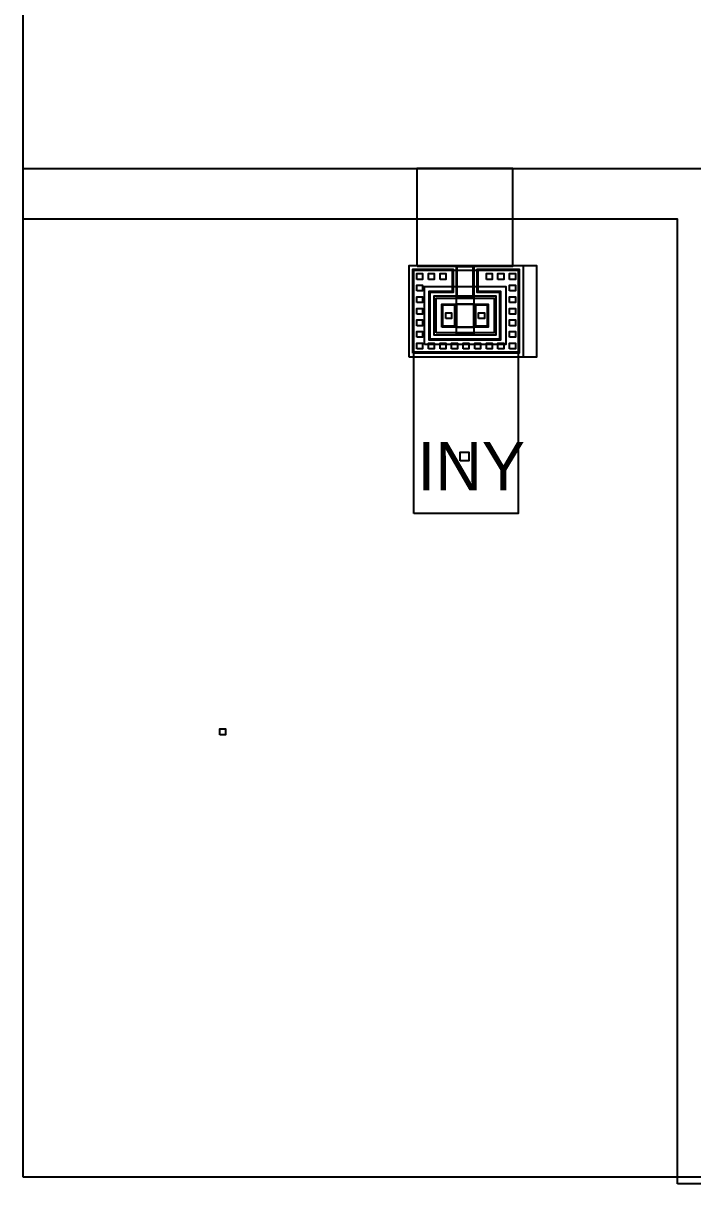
# Model space of a CAD drawing. Extents: x 0 to 495, y -9 to 478.
# Drawn here: x 0.3 to 69.7, y -2.9 to 117.3 of the extents above; entities that cross this region are included whole.
import ezdxf

# ---------------------------------------------------------------- set-up
doc = ezdxf.new("R2010")
doc.units = 0
for name, color, linetype in [('L10D0', 1, 'CONTINUOUS'), ('L20D0', 7, 'CONTINUOUS'), ('L230D0', 10, 'CONTINUOUS'), ('L23D0', 2, 'CONTINUOUS'), ('L24D0', 5, 'CONTINUOUS'), ('L34D0', 3, 'CONTINUOUS'), ('L35D0', 4, 'CONTINUOUS'), ('L54D0', 11, 'CONTINUOUS'), ('L5D0', 6, 'CONTINUOUS')]:
    doc.layers.add(name, color=color, linetype=linetype)

msp = doc.modelspace()

# ---------------------------------------------------------------- linework, layer by layer
at = {"layer": 'L10D0'}
for points in [[(40.7, 83.1), (40.7, 91.8), (44.85, 91.8), (44.85, 89.4), (42.45, 89.4), (42.45, 84.6), (49.7, 84.6), (49.7, 89.4), (47.35, 89.4), (47.35, 91.8), (51.7, 91.8), (51.7, 83.1)], [(43.7, 85.8), (43.7, 88.2), (48.5, 88.2), (48.5, 85.8)], [(43.7, 85.8), (43.7, 88.2), (45.2, 88.2), (45.2, 85.8)], [(47, 85.8), (47, 88.2), (48.5, 88.2), (48.5, 85.8)]]:
    msp.add_lwpolyline(points, close=True, dxfattribs=at)
at = {"layer": 'L20D0'}
for points in [[(0.35, 102.2), (0.35, 477.8), (480.35, 477.8), (480.35, 102.2)], [(41.15, 92.1), (41.15, 102.25), (51, 102.25), (51, 92.1)], [(45.2, 89), (45.2, 92.1), (47, 92.1), (47, 89)], [(45.2, 88.2), (45.2, 89), (47, 89), (47, 88.2)], [(45.2, 85.8), (45.2, 88.2), (47, 88.2), (47, 85.8)], [(45.2, 85), (45.2, 85.8), (47, 85.8), (47, 85)], [(20.7, 43.6), (20.7, 44.2), (21.3, 44.2), (21.3, 43.6)]]:
    msp.add_lwpolyline(points, close=True, dxfattribs=at)
at = {"layer": 'L230D0'}
msp.add_lwpolyline([(0.35, -2.2), (0.35, 477.8), (480.35, 477.8), (480.35, -2.2)], close=True, dxfattribs=at)
at = {"layer": 'L23D0'}
msp.add_lwpolyline([(40.3, 82.7), (40.3, 92.2), (45.25, 92.2), (45.25, 89), (42.85, 89), (42.85, 85), (49.3, 85), (49.3, 89), (46.95, 89), (46.95, 92.2), (52.1, 92.2), (52.1, 82.7)], close=True, dxfattribs=at)
at = {"layer": 'L24D0'}
msp.add_lwpolyline([(43.1, 85.2), (43.1, 88.8), (49.1, 88.8), (49.1, 85.2)], close=True, dxfattribs=at)
at = {"layer": 'L34D0'}
for points in [[(41.1, 90.75), (41.1, 91.35), (41.7, 91.35), (41.7, 90.75)], [(42.3, 90.75), (42.3, 91.35), (42.9, 91.35), (42.9, 90.75)], [(43.5, 90.75), (43.5, 91.35), (44.1, 91.35), (44.1, 90.75)], [(48.3, 90.75), (48.3, 91.35), (48.9, 91.35), (48.9, 90.75)], [(49.5, 90.75), (49.5, 91.35), (50.1, 91.35), (50.1, 90.75)], [(50.7, 90.75), (50.7, 91.35), (51.3, 91.35), (51.3, 90.75)], [(41.1, 89.55), (41.1, 90.15), (41.7, 90.15), (41.7, 89.55)], [(50.7, 89.55), (50.7, 90.15), (51.3, 90.15), (51.3, 89.55)], [(41.1, 88.35), (41.1, 88.95), (41.7, 88.95), (41.7, 88.35)], [(50.7, 88.35), (50.7, 88.95), (51.3, 88.95), (51.3, 88.35)], [(41.1, 87.15), (41.1, 87.75), (41.7, 87.75), (41.7, 87.15)], [(50.7, 87.15), (50.7, 87.75), (51.3, 87.75), (51.3, 87.15)], [(41.1, 85.95), (41.1, 86.55), (41.7, 86.55), (41.7, 85.95)], [(44.1, 86.7), (44.1, 87.3), (44.7, 87.3), (44.7, 86.7)], [(47.5, 86.7), (47.5, 87.3), (48.1, 87.3), (48.1, 86.7)], [(50.7, 85.95), (50.7, 86.55), (51.3, 86.55), (51.3, 85.95)], [(41.1, 84.75), (41.1, 85.35), (41.7, 85.35), (41.7, 84.75)], [(50.7, 84.75), (50.7, 85.35), (51.3, 85.35), (51.3, 84.75)], [(41.1, 83.55), (41.1, 84.15), (41.7, 84.15), (41.7, 83.55)], [(42.3, 83.55), (42.3, 84.15), (42.9, 84.15), (42.9, 83.55)], [(43.5, 83.55), (43.5, 84.15), (44.1, 84.15), (44.1, 83.55)], [(44.7, 83.55), (44.7, 84.15), (45.3, 84.15), (45.3, 83.55)], [(45.9, 83.55), (45.9, 84.15), (46.5, 84.15), (46.5, 83.55)], [(47.1, 83.55), (47.1, 84.15), (47.7, 84.15), (47.7, 83.55)], [(48.3, 83.55), (48.3, 84.15), (48.9, 84.15), (48.9, 83.55)], [(49.5, 83.55), (49.5, 84.15), (50.1, 84.15), (50.1, 83.55)], [(50.7, 83.55), (50.7, 84.15), (51.3, 84.15), (51.3, 83.55)]]:
    msp.add_lwpolyline(points, close=True, dxfattribs=at)
at = {"layer": 'L35D0'}
for points in [[(40.8, 83.2), (40.8, 91.7), (44.75, 91.7), (44.75, 89.5), (42.35, 89.5), (42.35, 84.5), (49.8, 84.5), (49.8, 89.5), (47.45, 89.5), (47.45, 91.7), (51.6, 91.7), (51.6, 83.2)], [(40.8, 66.5), (40.8, 91.7), (51.6, 91.7), (51.6, 66.5)], [(43.8, 85.9), (43.8, 88.1), (45, 88.1), (45, 85.9)], [(47.2, 85.9), (47.2, 88.1), (48.4, 88.1), (48.4, 85.9)], [(45.6, 71.95), (45.6, 72.85), (46.5, 72.85), (46.5, 71.95)]]:
    msp.add_lwpolyline(points, close=True, dxfattribs=at)
at = {"layer": 'L5D0'}
for points in [[(68.1, -2.9), (68.1, 97), (0.35, 97), (0.35, 477.8), (480.35, 477.8), (480.35, -2.9)], [(40.3, 82.7), (40.3, 92.2), (53.5, 92.2), (53.5, 82.7)], [(41.9, 84), (41.9, 90), (50.3, 90), (50.3, 84)]]:
    msp.add_lwpolyline(points, close=True, dxfattribs=at)

# ---------------------------------------------------------------- texts
at = {"layer": 'L54D0'}
msp.add_text('INY', height=5, dxfattribs=at).set_placement((41.15, 68.9))

doc.saveas('drawing.dxf')
